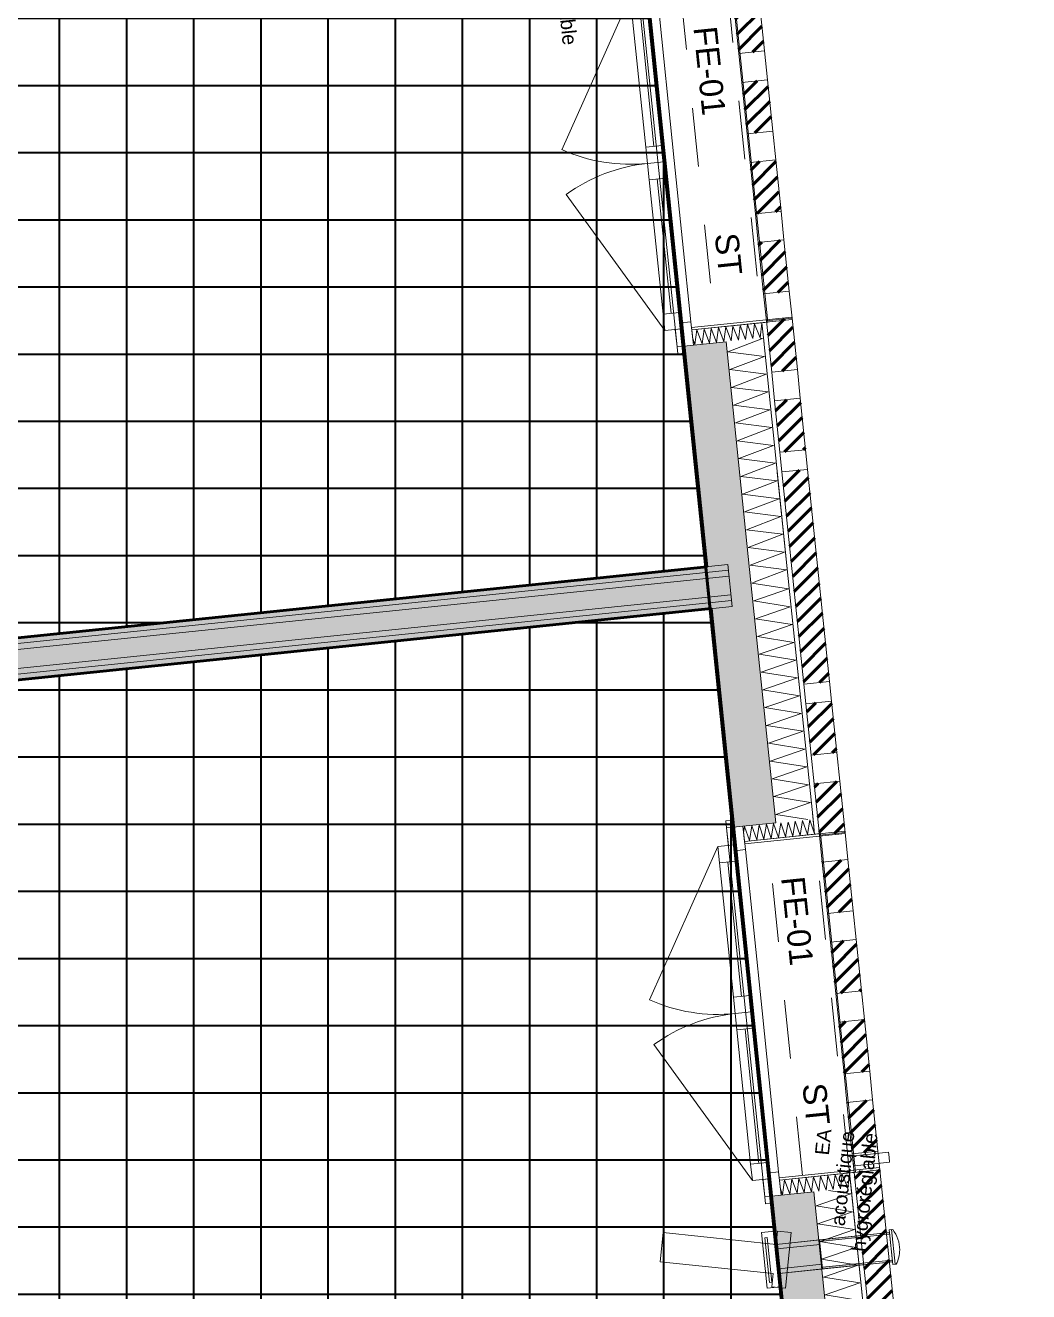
# Model space of a CAD drawing. Header units: metres. Extents: x 399 to 3028, y -427 to 863.
# Drawn here: x 770.91 to 775.19, y -321.47 to -316.08 of the extents above; entities that cross this region are included whole.
import ezdxf

# ---------------------------------------------------------------- set-up
doc = ezdxf.new("R2010")
doc.units = ezdxf.units.M
doc.linetypes.add('IMPORT-Traits plan _6_', pattern=[0.5, 0.25, -0.25])
for name, color, linetype, lineweight in [('01-Murs LOGTS', 250, 'Continuous', 9), ('01-Murs LOGTS_Stylo_No__1', 250, 'Continuous', 9), ('01-Murs LOGTS_Stylo_No__2', 8, 'Continuous', 9), ('01-Murs_structure', 250, 'Continuous', 9), ('01-Murs_structure_Stylo_No__1', 250, 'Continuous', 9), ('01-Murs_structure_Stylo_No__101', 50, 'Continuous', 50), ('01-Murs_structure_Stylo_No__2', 8, 'Continuous', 9), ('02-Serrurerie_2nd oeuvre_Stylo_No__1', 250, 'Continuous', 9), ('03-Entree d_air 2D_Stylo_No__1', 250, 'Continuous', 9), ('03-Entree d_air 2D_Stylo_No__2', 8, 'Continuous', 9), ('06-SHAB pièces 50_Stylo_No__102', 71, 'Continuous', 50), ('AES-Charge', 5, 'Continuous', 35), ('Fenêtres ARCHICAD_Stylo_No__1', 250, 'Continuous', 9), ('Marques de fenêtre ARCHICAD_Stylo_No__1', 250, 'Continuous', 9), ('Plan De Charge - PH R_1_dwg', 8, 'Continuous', 9)]:
    doc.layers.add(name, color=color, linetype=linetype, lineweight=lineweight)
doc.styles.add('Arial', font='arial.ttf', dxfattribs={"height": 0.1})
doc.styles.add('Arial_1', font='arial.ttf', dxfattribs={"height": 0.06})
doc.styles.add('Arial_2', font='arial.ttf', dxfattribs={"width": 0.963388, "height": 0.06189})
pattern_1 = [(45, (-84.054, 39.28), (-0.035355339, 0.035355339), [])]

# ---------------------------------------------------------------- blocks, each defined once
blk = doc.blocks.new('Plan De Charge - PH R_1_dwg__X111-779258-Plan De Charge - PH R_1 1_100')
at = {"layer": '01-Murs_structure_Stylo_No__2', "flags": 128}
for points in [[(422.8822, -318.4463), (422.867, -318.4515), (423.0227, -318.4765), (422.8748, -318.5273), (423.0305, -318.5523), (422.8827, -318.6031)], [(422.8827, -318.6031), (423.0383, -318.6281), (422.8905, -318.6789)], [(422.8905, -318.6789), (423.0461, -318.7039), (422.8983, -318.7547)], [(422.8983, -318.7547), (423.054, -318.7796), (422.9061, -318.8305)], [(422.9061, -318.8305), (423.0618, -318.8554), (422.9139, -318.9063)], [(422.9139, -318.9063), (423.0696, -318.9312), (422.9217, -318.982), (423.0774, -319.007), (422.9296, -319.0578), (423.0852, -319.0828), (422.9374, -319.1336), (423.093, -319.1586), (422.9452, -319.2094), (423.1009, -319.2344), (422.953, -319.2852), (423.1087, -319.3102), (422.9608, -319.361), (423.1165, -319.386), (422.9686, -319.4368), (423.1056, -319.4587)]]:
    blk.add_lwpolyline(points, dxfattribs=at)
blk = doc.blocks.new('Plan De Charge - PH R_1_dwg__X112-779259-Plan De Charge - PH R_1 1_100')
at = {"layer": '01-Murs_structure_Stylo_No__2'}
blk.add_line((423.1953, -321.6346), (423.313, -321.6535), dxfattribs=at)
at = {"layer": '01-Murs_structure_Stylo_No__2', "flags": 128}
for points in [[(423.1934, -321.0381), (423.2884, -321.0533), (423.1406, -321.1041), (423.2963, -321.1291), (423.1484, -321.1799)], [(423.1484, -321.1799), (423.3041, -321.2049), (423.1562, -321.2557)], [(423.1562, -321.2557), (423.3119, -321.2807), (423.164, -321.3315)], [(423.164, -321.3315), (423.3197, -321.3565), (423.1719, -321.4073)], [(423.1719, -321.4073), (423.3275, -321.4322), (423.1797, -321.4831)], [(423.1797, -321.4831), (423.3353, -321.508), (423.1875, -321.5589)], [(423.1875, -321.5589), (423.3432, -321.5838), (423.1953, -321.6346)]]:
    blk.add_lwpolyline(points, dxfattribs=at)
blk = doc.blocks.new('Plan De Charge - PH R_1_dwg__X113-779260-Plan De Charge - PH R_1 1_100')
at = {"layer": '01-Murs_structure_Stylo_No__2', "flags": 128}
for points in [[(423.2524, -320.9682), (423.2753, -321.028), (423.2832, -320.965)], [(422.9884, -321.0312), (422.9982, -321.0566), (423.0061, -320.9936), (423.0289, -321.0534), (423.0369, -320.9904)], [(423.0369, -320.9904), (423.0597, -321.0503), (423.0677, -320.9872)], [(423.0677, -320.9872), (423.0905, -321.0471), (423.0985, -320.9841)], [(423.0985, -320.9841), (423.1213, -321.0439), (423.1293, -320.9809)], [(423.1293, -320.9809), (423.1521, -321.0407), (423.1601, -320.9777)], [(423.1601, -320.9777), (423.1829, -321.0376), (423.1908, -320.9745)], [(423.1908, -320.9745), (423.2137, -321.0344), (423.2216, -320.9714)], [(423.2216, -320.9714), (423.2445, -321.0312), (423.2524, -320.9682)]]:
    blk.add_lwpolyline(points, dxfattribs=at)
blk = doc.blocks.new('Plan De Charge - PH R_1_dwg__X114-779261-Plan De Charge - PH R_1 1_100')
at = {"layer": '01-Murs_structure_Stylo_No__2', "flags": 128}
for points in [[(422.8321, -319.515), (422.8364, -319.4881), (422.857, -319.5481), (422.8672, -319.4849), (422.8878, -319.545)], [(422.8878, -319.545), (422.898, -319.4817), (422.9186, -319.5418)], [(422.9186, -319.5418), (422.9288, -319.4785), (422.9494, -319.5386)], [(422.9494, -319.5386), (422.9596, -319.4754), (422.9802, -319.5354)], [(422.9802, -319.5354), (422.9903, -319.4722), (423.011, -319.5323)], [(423.011, -319.5323), (423.0211, -319.469), (423.0418, -319.5291)], [(423.0418, -319.5291), (423.0519, -319.4658), (423.0726, -319.5259)], [(423.0726, -319.5259), (423.0827, -319.4627), (423.1034, -319.5227)], [(423.1034, -319.5227), (423.1135, -319.4595), (423.1341, -319.5196)]]:
    blk.add_lwpolyline(points, dxfattribs=at)
blk = doc.blocks.new('Plan De Charge - PH R_1_dwg_Fenêtre châssis double 22-779262-Plan De Charge - PH R_1 1_100')
at = {"layer": 'Fenêtres ARCHICAD_Stylo_No__1', "linetype": 'IMPORT-Traits plan _6_'}
for p, q in [((422.9515, -321.063), (422.7894, -319.4913)), ((423.0831, -320.974), (422.9364, -319.5516)), ((423.2831, -320.9635), (423.1343, -319.5211))]:
    blk.add_line(p, q, dxfattribs=at)
at = {"layer": 'Fenêtres ARCHICAD_Stylo_No__1'}
for p, q in [((422.7225, -319.5736), (422.4304, -320.2262)), ((422.8235, -320.2116), (422.7645, -319.6397)), ((422.7993, -319.6361), (422.8583, -320.208)), ((422.8969, -320.9229), (422.8379, -320.3509)), ((422.8727, -320.3473), (422.9317, -320.9193))]:
    blk.add_line(p, q, dxfattribs=at)
at = {"layer": 'Fenêtres ARCHICAD_Stylo_No__1', "flags": 128}
for points in [[(423.1251, -319.4316), (423.1343, -319.5211)], [(422.7864, -319.4615), (422.7894, -319.4913), (422.7864, -319.4615), (422.7565, -319.4646), (422.7596, -319.4944), (422.7894, -319.4913)], [(423.2636, -319.5078), (422.8359, -319.5519), (422.8369, -319.5618), (423.2646, -319.5177)], [(422.7921, -319.5665), (422.7993, -319.6361), (422.7297, -319.6433), (422.7225, -319.5736)], [(422.803, -320.3545), (422.862, -320.9265)], [(423.4113, -320.9402), (422.9836, -320.9843), (422.9846, -320.9942), (423.4124, -320.9501)], [(423.2923, -321.053), (423.2831, -320.9635)], [(422.9546, -321.0928), (422.9515, -321.063)]]:
    blk.add_lwpolyline(points, close=True, dxfattribs=at)
for points in [[(422.8292, -319.4872), (422.8359, -319.5519), (422.8292, -319.4872), (422.7894, -319.4913), (422.8292, -319.4872), (422.8395, -319.5867), (422.7947, -319.5913), (422.7921, -319.5665), (422.7673, -319.569), (422.7596, -319.4944), (422.9217, -321.0661), (422.9248, -321.0959), (422.9546, -321.0928), (422.9515, -321.063), (422.9217, -321.0661), (422.914, -320.9915), (422.9388, -320.9889), (422.9363, -320.964), (422.981, -320.9594), (422.9913, -321.0589), (422.9515, -321.063), (422.9913, -321.0589), (422.9846, -320.9942), (422.9913, -321.0589)], [(422.8359, -319.5519), (422.9751, -319.5375), (422.8359, -319.5519), (422.9751, -319.5375), (423.1343, -319.5211), (422.9751, -319.5375), (423.1343, -319.5211), (423.1592, -319.5185), (423.3079, -320.9609), (423.2831, -320.9635), (423.1239, -320.9799), (423.2831, -320.9635), (423.1239, -320.9799), (422.9846, -320.9942), (423.1239, -320.9799), (422.9846, -320.9942)], [(422.8395, -319.5867), (422.9103, -320.2731), (422.981, -320.9594)], [(422.8655, -320.2777), (422.7959, -320.2849), (422.803, -320.3545), (422.8727, -320.3473), (422.8655, -320.2777), (422.7959, -320.2849), (422.7887, -320.2152), (422.7297, -319.6433)], [(422.7297, -319.6433), (422.7887, -320.2152), (422.8583, -320.208), (422.8655, -320.2777)], [(422.8692, -320.9961), (422.9388, -320.9889), (422.9317, -320.9193), (422.862, -320.9265), (422.8692, -320.9961), (422.4501, -320.4168)]]:
    blk.add_lwpolyline(points, dxfattribs=at)
at = {"layer": 'Fenêtres ARCHICAD_Stylo_No__1'}
for centre, start, end in [((422.7225, -319.5736), 245.8881, 275.8881), ((422.8692, -320.9961), 95.8881, 125.8881)]:
    blk.add_arc(centre, 0.715, start, end, dxfattribs=at)
blk = doc.blocks.new('Plan De Charge - PH R_1_dwg__X116-779264-Plan De Charge - PH R_1 1_100')
at = {"layer": '01-Murs_structure_Stylo_No__2', "flags": 128}
for points in [[(422.8201, -317.9968), (422.9674, -317.9406), (422.8123, -317.921), (422.9596, -317.8648), (422.8045, -317.8452), (422.9518, -317.789), (422.7967, -317.7694), (422.944, -317.7132), (422.7889, -317.6936), (422.9362, -317.6374), (422.781, -317.6178), (422.9283, -317.5616), (422.7732, -317.5421), (422.9205, -317.4858), (422.7654, -317.4663), (422.9127, -317.4101), (422.9024, -317.4088)], [(422.8279, -318.0726), (422.9752, -318.0164), (422.8201, -317.9968)], [(422.8358, -318.1484), (422.9831, -318.0922), (422.8279, -318.0726)], [(422.8436, -318.2242), (422.9909, -318.1679), (422.8358, -318.1484)], [(422.8514, -318.2999), (422.9987, -318.2437), (422.8436, -318.2242)], [(422.8801, -318.4465), (423.0143, -318.3953), (422.8592, -318.3757), (423.0065, -318.3195), (422.8514, -318.2999)]]:
    blk.add_lwpolyline(points, dxfattribs=at)
blk = doc.blocks.new('Plan De Charge - PH R_1_dwg__X118-779266-Plan De Charge - PH R_1 1_100')
at = {"layer": '01-Murs_structure_Stylo_No__2', "flags": 128}
for points in [[(422.8174, -317.3538), (422.8403, -317.4136), (422.8482, -317.3506)], [(422.8482, -317.3506), (422.8711, -317.4104), (422.879, -317.3474)], [(422.879, -317.3474), (422.9018, -317.4072), (422.9098, -317.3442)], [(422.615, -317.4104), (422.6247, -317.4358), (422.6327, -317.3728), (422.6555, -317.4326), (422.6635, -317.3696)], [(422.6635, -317.3696), (422.6863, -317.4295), (422.6943, -317.3665)], [(422.6943, -317.3665), (422.7171, -317.4263), (422.7251, -317.3633)], [(422.7251, -317.3633), (422.7479, -317.4231), (422.7559, -317.3601)], [(422.7559, -317.3601), (422.7787, -317.4199), (422.7866, -317.3569)], [(422.7866, -317.3569), (422.8095, -317.4168), (422.8174, -317.3538)]]:
    blk.add_lwpolyline(points, dxfattribs=at)
blk = doc.blocks.new('Plan De Charge - PH R_1_dwg_Fenêtre châssis double 22-779267-Plan De Charge - PH R_1 1_100')
at = {"layer": 'Fenêtres ARCHICAD_Stylo_No__1', "linetype": 'IMPORT-Traits plan _6_'}
for p, q in [((422.416, -315.8705), (422.5781, -317.4422)), ((422.563, -315.9308), (422.7097, -317.3532)), ((422.7609, -315.9003), (422.9096, -317.3427))]:
    blk.add_line(p, q, dxfattribs=at)
at = {"layer": 'Fenêtres ARCHICAD_Stylo_No__1'}
for p, q in [((422.3911, -316.0189), (422.4501, -316.5908)), ((422.4849, -316.5873), (422.4259, -316.0153)), ((422.4644, -316.7301), (422.5234, -317.3021)), ((422.5583, -317.2985), (422.4993, -316.7265)), ((422.4958, -317.3753), (422.0767, -316.796))]:
    blk.add_line(p, q, dxfattribs=at)
at = {"layer": 'Fenêtres ARCHICAD_Stylo_No__1', "flags": 128}
for points in [[(422.6179, -317.4381), (422.6112, -317.3734), (422.6179, -317.4381), (422.5781, -317.4422), (422.6179, -317.4381), (422.6076, -317.3386), (422.5629, -317.3432), (422.5654, -317.3681), (422.5406, -317.3707), (422.5483, -317.4453), (422.3862, -315.8736), (422.3831, -315.8438), (422.4129, -315.8407), (422.416, -315.8705), (422.3862, -315.8736), (422.3939, -315.9482), (422.4187, -315.9457), (422.4213, -315.9705), (422.4661, -315.9659), (422.4558, -315.8664), (422.416, -315.8705), (422.4558, -315.8664), (422.4625, -315.9311), (422.4558, -315.8664)], [(422.3491, -315.9528), (422.4187, -315.9457), (422.4259, -316.0153), (422.3563, -316.0225), (422.3491, -315.9528), (422.057, -316.6055)], [(422.6112, -317.3734), (422.7505, -317.3591), (422.6112, -317.3734), (422.7505, -317.3591), (422.9096, -317.3427), (422.7505, -317.3591), (422.9096, -317.3427), (422.9345, -317.3401), (422.7858, -315.8978), (422.7609, -315.9003), (422.6017, -315.9167), (422.7609, -315.9003), (422.6017, -315.9167), (422.4625, -315.9311), (422.6017, -315.9167), (422.4625, -315.9311)], [(422.6076, -317.3386), (422.5368, -316.6523), (422.4661, -315.9659)]]:
    blk.add_lwpolyline(points, dxfattribs=at)
for points in [[(422.4129, -315.8407), (422.416, -315.8705)], [(422.7517, -315.8108), (422.7609, -315.9003)], [(422.8912, -315.8969), (422.4635, -315.941), (422.4625, -315.9311), (422.8902, -315.887)], [(422.4153, -316.5944), (422.3563, -316.0225)], [(422.4921, -316.6569), (422.4849, -316.5873), (422.4153, -316.5944), (422.4225, -316.6641)], [(422.4886, -317.3057), (422.4296, -316.7337), (422.4993, -316.7265), (422.4921, -316.6569), (422.4225, -316.6641), (422.4296, -316.7337)], [(422.5654, -317.3681), (422.5583, -317.2985), (422.4886, -317.3057), (422.4958, -317.3753)], [(423.039, -317.3293), (422.6112, -317.3734), (422.6102, -317.3635), (423.0379, -317.3194)], [(422.9189, -317.4322), (422.9096, -317.3427)], [(422.5812, -317.472), (422.5781, -317.4422), (422.5812, -317.472), (422.5513, -317.4751), (422.5483, -317.4453), (422.5781, -317.4422)]]:
    blk.add_lwpolyline(points, close=True, dxfattribs=at)
at = {"layer": 'Fenêtres ARCHICAD_Stylo_No__1'}
for centre, start, end in [((422.3491, -315.9528), 245.8881, 275.8881), ((422.4958, -317.3753), 95.8881, 125.8881)]:
    blk.add_arc(centre, 0.715, start, end, dxfattribs=at)
blk = doc.blocks.new('Plan De Charge - PH R_1_dwg__T353-779552-Plan De Charge - PH R_1 1_100')
at = {"layer": '03-Entree d_air 2D_Stylo_No__1', "color": 7, "char_height": 0.06, "attachment_point": 1, "rotation": 84.0224, "line_spacing_factor": 0.941778, "style": 'Arial_1'}
for s, insert, width in [('EA', (423.1352, -320.8844), 0.133694), ('acoustique', (423.2027, -321.1856), 0.484826), ('hygroréglable', (423.2904, -321.2951), 0.604563)]:
    blk.add_mtext(s, dxfattribs=dict(at, insert=insert, width=width))
blk = doc.blocks.new('Plan De Charge - PH R_1_dwg__E461-779553-Plan De Charge - PH R_1 1_100')
at = {"layer": '03-Entree d_air 2D_Stylo_No__1', "flags": 128}
blk.add_lwpolyline([(423.0342, -321.2169), (422.9767, -321.211), (422.9709, -321.2678), (422.4886, -321.218), (422.4759, -321.3416), (422.9581, -321.3914), (422.9523, -321.4482), (423.0097, -321.4541)], close=True, dxfattribs=at)
blk.add_blockref('Plan De Charge - PH R_1_dwg__T353-779552-Plan De Charge - PH R_1 1_100', (0, 0))
blk = doc.blocks.new('Plan De Charge - PH R_1_dwg-779150-Plan De Charge - PH R_1 1_100')
at = {"layer": '01-Murs LOGTS', "lineweight": 35}
for points in [[(417.1206, -318.9793), (422.767, -318.397), (422.7645, -318.3721), (417.118, -318.9545)], [(417.1232, -319.0042), (422.7696, -318.4219), (422.767, -318.397), (417.1206, -318.9793), (417.1211, -318.9838)], [(417.1339, -319.1086), (422.7804, -318.5263), (422.7778, -318.5015), (417.1314, -319.0838)], [(417.1365, -319.1335), (422.7829, -318.5512), (422.7778, -318.5266), (417.1339, -319.1086)]]:
    blk.add_hatch(color=10, dxfattribs=at).paths.add_polyline_path(points)
at = {"layer": '01-Murs LOGTS_Stylo_No__2'}
h = blk.add_hatch(dxfattribs=at)
h.set_pattern_fill('FP_68', color=256, style=0, pattern_type=2)
h.set_pattern_definition([(275.888, (-84.054, 39.28), (0.051725665, 0.0053343786), [0.03, -0.06]), (275.888, (-84.023, 39.238), (0.051725665, 0.0053343786), [0.03, -0.06]), (335.888, (-84.05, 39.25), (0.021243125, 0.047462929), [0.03, -0.06]), (335.888, (-83.999, 39.256), (0.021243125, 0.047462929), [0.03, -0.06]), (35.888, (-84.054, 39.28), (-0.03048254, 0.0421285505), [0.03, -0.06]), (35.888, (-84.002, 39.285), (-0.03048254, 0.0421285505), [0.03, -0.06])])
h.paths.add_polyline_path([(417.1314, -319.0838), (422.7778, -318.5015), (422.767, -318.4221), (417.1232, -319.0042), (417.1275, -319.046)])
at = {"layer": '01-Murs_structure', "lineweight": 35}
for points in [[(422.7733, -318.4575), (422.8628, -318.4483), (422.7572, -317.4237), (422.5781, -317.4422), (422.675, -318.3814), (422.7645, -318.3721), (422.7723, -318.4483)], [(422.7894, -319.4913), (422.9685, -319.4729), (422.8628, -318.4483), (422.7733, -318.4575), (422.7804, -318.5515), (422.6934, -318.5604), (422.789, -319.4872)], [(423.0156, -321.6842), (423.1946, -321.6657), (423.1306, -321.0445), (422.9515, -321.063), (423.0137, -321.6657)]]:
    blk.add_hatch(color=18, dxfattribs=at).paths.add_polyline_path(points)
at = {"layer": '01-Murs_structure_Stylo_No__101'}
h = blk.add_hatch(dxfattribs=at)
h.set_pattern_fill('FP_65', color=256, style=0, pattern_type=2)
h.set_pattern_definition(pattern_1)
h.paths.add_polyline_path([(422.8115, -316.1964), (422.921, -316.1851), (422.8984, -315.9663), (422.789, -315.9776)])
h = blk.add_hatch(dxfattribs=at)
h.set_pattern_fill('FP_65', color=256, style=0, pattern_type=2)
h.set_pattern_definition(pattern_1)
h.paths.add_polyline_path([(422.8467, -316.5376), (422.9561, -316.5263), (422.9336, -316.3075), (422.8241, -316.3187), (422.8292, -316.3679)])
h = blk.add_hatch(dxfattribs=at)
h.set_pattern_fill('FP_65', color=256, style=0, pattern_type=2)
h.set_pattern_definition(pattern_1)
h.paths.add_polyline_path([(422.8819, -316.8787), (422.9913, -316.8675), (422.9685, -316.6487), (422.8593, -316.6599), (422.8628, -316.6937)])
h = blk.add_hatch(dxfattribs=at)
h.set_pattern_fill('FP_65', color=256, style=0, pattern_type=2)
h.set_pattern_definition(pattern_1)
h.paths.add_polyline_path([(422.9171, -317.2199), (423.0265, -317.2086), (423.0039, -316.9898), (422.8945, -317.0011)])
h = blk.add_hatch(dxfattribs=at)
h.set_pattern_fill('FP_65', color=256, style=0, pattern_type=2)
h.set_pattern_definition(pattern_1)
h.paths.add_polyline_path([(422.9515, -317.5534), (423.0609, -317.5421), (423.0383, -317.3232), (422.9289, -317.3345), (422.9396, -317.4381)])
h = blk.add_hatch(dxfattribs=at)
h.set_pattern_fill('FP_65', color=256, style=0, pattern_type=2)
h.set_pattern_definition(pattern_1)
h.paths.add_polyline_path([(422.9867, -317.8945), (423.0961, -317.8832), (423.0735, -317.6644), (422.9641, -317.6757), (422.9685, -317.7182)])
h = blk.add_hatch(dxfattribs=at)
h.set_pattern_fill('FP_65', color=256, style=0, pattern_type=2)
h.set_pattern_definition(pattern_1)
h.paths.add_polyline_path([(423.0419, -318.4298), (423.1513, -318.4186), (423.1047, -317.967), (422.9953, -317.9783), (423.0419, -318.4298)])
h = blk.add_hatch(dxfattribs=at)
h.set_pattern_fill('FP_65', color=256, style=0, pattern_type=2)
h.set_pattern_definition(pattern_1)
h.paths.add_polyline_path([(423.0884, -318.8814), (423.1979, -318.8701), (423.1513, -318.4186), (423.0419, -318.4298)])
h = blk.add_hatch(dxfattribs=at)
h.set_pattern_fill('FP_65', color=256, style=0, pattern_type=2)
h.set_pattern_definition(pattern_1)
h.paths.add_polyline_path([(423.1196, -319.184), (423.2291, -319.1727), (423.2065, -318.9539), (423.0971, -318.9652)])
h = blk.add_hatch(dxfattribs=at)
h.set_pattern_fill('FP_65', color=256, style=0, pattern_type=2)
h.set_pattern_definition(pattern_1)
h.paths.add_polyline_path([(423.1548, -319.5252), (423.2642, -319.5139), (423.2417, -319.295), (423.1323, -319.3063)])
h = blk.add_hatch(dxfattribs=at)
h.set_pattern_fill('FP_65', color=256, style=0, pattern_type=2)
h.set_pattern_definition(pattern_1)
h.paths.add_polyline_path([(423.1892, -319.8586), (423.2986, -319.8473), (423.2761, -319.6285), (423.1666, -319.6398)])
h = blk.add_hatch(dxfattribs=at)
h.set_pattern_fill('FP_65', color=256, style=0, pattern_type=2)
h.set_pattern_definition(pattern_1)
h.paths.add_polyline_path([(423.2244, -320.1998), (423.3338, -320.1885), (423.3113, -319.9696), (423.2018, -319.9809)])
h = blk.add_hatch(dxfattribs=at)
h.set_pattern_fill('FP_65', color=256, style=0, pattern_type=2)
h.set_pattern_definition(pattern_1)
h.paths.add_polyline_path([(423.2596, -320.5409), (423.369, -320.5296), (423.3464, -320.3108), (423.237, -320.3221)])
h = blk.add_hatch(dxfattribs=at)
h.set_pattern_fill('FP_65', color=256, style=0, pattern_type=2)
h.set_pattern_definition(pattern_1)
h.paths.add_polyline_path([(423.2948, -320.8821), (423.4042, -320.8708), (423.3816, -320.652), (423.2722, -320.6633), (423.2815, -320.7536)])
h = blk.add_hatch(dxfattribs=at)
h.set_pattern_fill('FP_65', color=256, style=0, pattern_type=2)
h.set_pattern_definition(pattern_1)
h.paths.add_polyline_path([(423.3737, -321.6472), (423.4831, -321.636), (423.4124, -320.9503), (423.303, -320.9616), (423.3453, -321.3723)])
at = {"layer": '03-Entree d_air 2D_Stylo_No__2', "lineweight": 35}
h = blk.add_hatch(color=135, dxfattribs=at)
h.paths.add_polyline_path([(423.1563, -321.2557), (423.3314, -321.2376), (423.3307, -321.2307), (423.1556, -321.2487)])
h.paths.add_polyline_path([(423.4408, -321.2263), (423.4538, -321.225), (423.4531, -321.218), (423.4401, -321.2194)])
h = blk.add_hatch(color=135, dxfattribs=at)
h.paths.add_polyline_path([(422.9729, -321.2876), (422.9747, -321.2874), (422.9709, -321.2678)])
h.paths.add_polyline_path([(423.1537, -321.2689), (423.1576, -321.2685), (423.1556, -321.2487), (423.1517, -321.2492)])
h = blk.add_hatch(color=135, dxfattribs=at)
h.paths.add_polyline_path([(423.1683, -321.3723), (423.3435, -321.3542), (423.3427, -321.3473), (423.1676, -321.3654)])
h.paths.add_polyline_path([(423.4529, -321.3429), (423.4659, -321.3416), (423.4652, -321.3347), (423.4522, -321.336)])
h = blk.add_hatch(color=135, dxfattribs=at)
h.paths.add_polyline_path([(422.9836, -321.3914), (422.9854, -321.3912), (422.9816, -321.3716)])
h.paths.add_polyline_path([(423.1644, -321.3727), (423.1683, -321.3723), (423.1663, -321.3525), (423.1624, -321.3529)])
at = {"layer": 'AES-Charge'}
h = blk.add_hatch(dxfattribs=at)
h.set_pattern_fill('FP_93', color=1, style=0, pattern_type=2)
h.set_pattern_definition([(0, (46.337, 45.172), (0, 0.286), []), (90, (46.337, 45.172), (-0.286, 2e-17), [])])
h.paths.add_polyline_path([(417.6213, -331.8416), (420.2111, -331.7941), (420.206, -331.5497), (420.8059, -331.5374), (420.811, -331.7831), (421.1657, -331.7765), (421.1655, -331.7667), (421.1854, -331.7663), (421.1856, -331.7762), (421.27, -331.7721), (421.2699, -331.7648), (421.2897, -331.7644), (421.2899, -331.7743), (424.0462, -331.7237), (423.6841, -328.2131), (419.8442, -328.6092), (419.9615, -329.7464), (420.608, -329.6798), (420.6769, -330.3474), (420.6272, -330.3525), (420.5634, -329.7346), (419.3487, -329.8599), (419.4124, -330.4778), (419.3627, -330.4829), (419.3382, -330.2457), (419.2347, -330.2564), (419.2296, -330.2066), (419.3331, -330.1959), (419.2939, -329.8153), (419.9117, -329.7516), (419.7945, -328.6143), (418.1321, -328.7872), (418.2041, -329.4857), (417.387, -329.57), (417.4713, -330.388), (418.3642, -330.2959), (418.3693, -330.3456), (417.4765, -330.4377), (417.4868, -330.5379), (417.4812, -330.5385), (417.5776, -331.4735), (417.5832, -331.4729), (417.619, -331.8193)])
h.paths.add_polyline_path([(420.261, -331.7931), (420.761, -331.7834), (420.7559, -331.5884), (420.2571, -331.5986), (420.2608, -331.7834)])
h.paths.add_polyline_path([(423.2762, -331.7011), (423.2747, -331.6212), (423.9746, -331.6083), (423.976, -331.6883), (423.9464, -331.6889)])
h.paths.add_polyline_path([(417.3708, -329.4674), (417.3763, -329.4669), (417.3148, -328.87), (417.3092, -328.8706), (417.3707, -329.4669)])
h.paths.add_polyline_path([(417.2963, -328.691), (423.6656, -328.0336), (423.3523, -324.9957), (417.8002, -325.5683), (417.8662, -326.2086), (417.049, -326.2929), (417.1968, -327.7261), (417.1913, -327.7267), (417.2877, -328.6617), (417.2933, -328.6611)])
h.paths.add_polyline_path([(422.9202, -328.0708), (422.912, -327.9912), (423.6083, -327.9194), (423.6151, -327.9991), (423.2809, -328.0336)])
h.paths.add_polyline_path([(417.1691, -327.4575), (417.1334, -327.1109), (418.0262, -327.0188), (418.0313, -327.0685), (417.7353, -327.099), (417.766, -327.396), (417.1831, -327.4561)])
h.paths.add_polyline_path([(417.2137, -327.4026), (417.7111, -327.3514), (417.6907, -327.1539), (417.1934, -327.2052), (417.2085, -327.3514)])
h.paths.add_polyline_path([(419.0309, -327.2655), (419.0003, -326.9686), (418.8967, -326.9793), (418.8916, -326.9295), (418.9952, -326.9189), (418.9621, -326.5979), (419.5799, -326.5342), (419.4627, -325.3969), (419.5124, -325.3918), (419.6297, -326.529), (420.2762, -326.4624), (420.3451, -327.13), (420.2954, -327.1351), (420.2316, -326.5172), (419.0169, -326.6425), (419.0806, -327.2604)])
h.paths.add_polyline_path([(417.0333, -326.1945), (417.0388, -326.1939), (416.9773, -325.5976), (416.9773, -325.6511), (417.0333, -326.1939)])
h.paths.add_polyline_path([(417.6269, -324.8582), (417.6268, -324.8582), (417.5878, -324.8622)])
h.paths.add_polyline_path([(417.7569, -326.1199), (417.7569, -326.1186), (417.692, -325.489), (417.6917, -325.4871), (417.7569, -326.1199)])
h.paths.add_polyline_path([(416.9773, -325.6511), (416.9753, -325.5973), (416.9718, -325.5976), (416.9773, -325.6505)])
h.paths.add_polyline_path([(417.7817, -325.3893), (423.3339, -324.8167), (423.0205, -321.7783), (416.6512, -322.4352), (416.6542, -322.465), (416.6489, -322.4656), (416.7453, -323.4006), (416.7507, -323.4001), (416.9005, -324.8331), (417.7157, -324.749), (417.7817, -325.3891)])
h.paths.add_polyline_path([(419.4442, -325.2178), (419.3269, -324.0805), (418.709, -324.1443), (418.6759, -323.8233), (418.5724, -323.834), (418.5672, -323.7842), (418.6708, -323.7736), (418.6402, -323.4766), (418.6899, -323.4715), (418.7536, -324.0894), (419.9683, -323.9641), (419.9046, -323.3462), (419.9543, -323.3411), (420.0232, -324.0087), (419.3766, -324.0754), (419.4939, -325.2127)])
h.paths.add_polyline_path([(416.8141, -324.0153), (416.7784, -323.6687), (417.3752, -323.6071), (417.4058, -323.904), (417.7018, -323.8735), (417.707, -323.9232), (416.8536, -324.0112)])
h.paths.add_polyline_path([(416.8536, -323.9107), (417.351, -323.8594), (417.3306, -323.662), (416.8333, -323.7133), (416.8502, -323.8775)])
h.paths.add_polyline_path([(416.6327, -322.2562), (423.002, -321.5988), (422.6887, -318.5609), (417.1365, -319.1335), (417.2026, -319.7738), (416.3854, -319.8581), (416.3772, -319.7589), (416.3752, -319.7592), (416.5332, -321.2913), (416.5279, -321.2918), (416.6243, -322.2269), (416.6296, -322.2263)])
h.paths.add_polyline_path([(422.2914, -321.9741), (422.2832, -321.8945), (422.9795, -321.8227), (422.9878, -321.9023), (422.5131, -321.9513)])
h.paths.add_polyline_path([(422.2566, -321.636), (422.2484, -321.5564), (422.9447, -321.4846), (422.9515, -321.5643), (422.5131, -321.6095)])
h.paths.add_polyline_path([(416.5055, -321.0227), (416.4698, -320.676), (417.3626, -320.584), (417.3677, -320.6337), (417.0717, -320.6642), (417.1023, -320.9611), (416.5195, -321.0213)])
h.paths.add_polyline_path([(416.5501, -320.9678), (417.0475, -320.9165), (417.0271, -320.7191), (416.5298, -320.7704), (416.5479, -320.9467)])
h.paths.add_polyline_path([(418.3673, -320.8307), (418.3367, -320.5338), (418.2331, -320.5445), (418.228, -320.4947), (418.3315, -320.484), (418.2984, -320.1631), (418.9163, -320.0994), (418.799, -318.9621), (418.8488, -318.9569), (418.966, -320.0942), (419.6126, -320.0275), (419.6815, -320.6952), (419.6317, -320.7003), (419.568, -320.0824), (418.3533, -320.2077), (418.417, -320.8256)])
h.paths.add_polyline_path([(417.0933, -319.685), (417.0933, -319.6838), (417.0284, -319.0542), (417.0281, -319.0522), (417.0933, -319.685)])
h.paths.add_polyline_path([(416.3356, -319.4272), (416.3409, -319.4267), (416.2368, -318.3983), (417.052, -318.3142), (417.1206, -318.9542), (422.6702, -318.3819), (422.3569, -315.3435), (415.9875, -316.0004), (415.9906, -316.0302), (415.9855, -316.0308), (416.0819, -316.9658), (416.0871, -316.9653), (416.2793, -318.8298), (416.2741, -318.8304), (416.3356, -319.4267)])
h.paths.add_polyline_path([(418.7806, -318.783), (418.6633, -317.6457), (418.0454, -317.7094), (418.0123, -317.3885), (417.9087, -317.3992), (417.9036, -317.3494), (418.0071, -317.3387), (417.9765, -317.0418), (418.0263, -317.0367), (418.09, -317.6546), (419.3047, -317.5293), (419.241, -316.9114), (419.2907, -316.9063), (419.3596, -317.5739), (418.713, -317.6406), (418.8303, -318.7779)])
h.paths.add_polyline_path([(416.1505, -317.5805), (416.1148, -317.2338), (416.7116, -317.1723), (416.7422, -317.4692), (417.0382, -317.4387), (417.0433, -317.4884), (416.19, -317.5764)])
h.paths.add_polyline_path([(416.19, -317.4759), (416.6873, -317.4246), (416.667, -317.2271), (416.1696, -317.2784), (416.1773, -317.3526)])
h.paths.add_polyline_path([(418.1354, -312.5273), (418.1851, -312.5221), (418.3024, -313.6594), (418.949, -313.5927), (419.0178, -314.2604), (418.9681, -314.2655), (418.9044, -313.6476), (417.6897, -313.7729), (417.7534, -314.3907), (417.7036, -314.3959), (417.673, -314.099), (417.5695, -314.1096), (417.5644, -314.0599), (417.6679, -314.0492), (417.6348, -313.7283), (418.2527, -313.6645), (418.1372, -312.5445)])
h.paths.add_polyline_path([(415.9691, -315.8213), (422.3384, -315.164), (422.025, -312.1261), (416.4729, -312.6987), (416.5389, -313.339), (415.7218, -313.4232), (415.7135, -313.3241), (415.7116, -313.3244), (415.8696, -314.8564), (415.8645, -314.857), (415.961, -315.792), (415.966, -315.7915)])
h.paths.add_polyline_path([(421.6278, -315.5393), (421.6196, -315.4597), (422.3159, -315.3879), (422.3241, -315.4675)])
h.paths.add_polyline_path([(421.5929, -315.2012), (421.5847, -315.1216), (422.281, -315.0498), (422.2879, -315.1295), (421.9536, -315.164)])
h.paths.add_polyline_path([(415.8419, -314.5879), (415.8061, -314.2412), (416.6989, -314.1491), (416.7041, -314.1989), (416.4081, -314.2294), (416.4387, -314.5263), (415.8559, -314.5864)])
h.paths.add_polyline_path([(415.8865, -314.533), (416.3838, -314.4817), (416.3635, -314.2843), (415.8661, -314.3356), (415.8812, -314.4817)])
h.paths.add_polyline_path([(416.4296, -313.2502), (416.4296, -313.249), (416.3648, -312.6194), (416.3645, -312.6174), (416.4296, -313.2502)])
h.paths.add_polyline_path([(415.6722, -312.9924), (415.6773, -312.9919), (415.5732, -311.9634), (416.3884, -311.8794), (416.457, -312.5194), (422.0066, -311.947), (421.6932, -308.9087), (415.3239, -309.5656), (415.327, -309.5954), (415.322, -309.5959), (415.4185, -310.531), (415.4234, -310.5304), (415.6157, -312.395), (415.6107, -312.3955), (415.6722, -312.9919)])
h.paths.add_polyline_path([(418.1169, -312.3482), (417.9996, -311.2109), (417.3818, -311.2746), (417.3486, -310.9537), (417.2451, -310.9643), (417.24, -310.9146), (417.3435, -310.9039), (417.3129, -310.607), (417.3626, -310.6019), (417.4264, -311.2198), (418.6411, -311.0945), (418.5773, -310.4766), (418.6271, -310.4715), (418.6959, -311.1391), (418.0494, -311.2058), (418.1667, -312.343)])
h.paths.add_polyline_path([(415.4869, -311.1457), (415.4511, -310.799), (416.048, -310.7375), (416.0786, -311.0344), (416.3746, -311.0039), (416.3797, -311.0536), (415.5264, -311.1416)])
h.paths.add_polyline_path([(415.5264, -311.0411), (416.0237, -310.9898), (416.0034, -310.7923), (415.506, -310.8436)])
h.paths.add_polyline_path([(417.4718, -306.0924), (417.5215, -306.0873), (417.6388, -307.2246), (418.2854, -307.1579), (418.3542, -307.8255), (418.3045, -307.8307), (418.2407, -307.2128), (417.026, -307.338), (417.0898, -307.9559), (417.04, -307.9611), (417.0094, -307.6641), (416.9059, -307.6748), (416.9007, -307.6251), (417.0043, -307.6144), (416.9712, -307.2934), (417.5891, -307.2297), (417.4736, -306.1097)])
h.paths.add_polyline_path([(415.0479, -306.8894), (415.0499, -306.8892), (415.0499, -306.8892)])
h.paths.add_polyline_path([(415.3054, -309.3865), (421.6747, -308.7291), (421.3614, -305.6913), (415.8093, -306.2639), (415.8753, -306.9042), (415.0581, -306.9884), (415.2059, -308.4216), (415.201, -308.4221), (415.2974, -309.3572), (415.3024, -309.3567)])
h.paths.add_polyline_path([(420.9642, -309.1045), (420.956, -309.0249), (421.6523, -308.9531), (421.6605, -309.0327)])
h.paths.add_polyline_path([(420.9293, -308.7663), (420.9211, -308.6868), (421.6174, -308.615), (421.6243, -308.6947), (421.29, -308.7291)])
h.paths.add_polyline_path([(415.1782, -308.153), (415.1425, -307.8064), (416.0353, -307.7143), (416.0404, -307.7641), (415.7445, -307.7946), (415.7751, -308.0915), (415.1922, -308.1516)])
h.paths.add_polyline_path([(415.2229, -308.0982), (415.7202, -308.0469), (415.6999, -307.8494), (415.2025, -307.9007), (415.2176, -308.0469)])
h.paths.add_polyline_path([(415.765, -306.8155), (415.7661, -306.8154), (415.7012, -306.1845), (415.7009, -306.1826), (415.765, -306.8154)])
h.paths.add_polyline_path([(415.0088, -306.5575), (415.0126, -306.557), (414.9511, -305.9603), (414.9473, -305.9607), (415.0087, -306.557)])
h.paths.add_polyline_path([(415.7908, -306.0848), (421.3429, -305.5122), (421.0296, -302.4739), (414.6603, -303.1307), (414.6634, -303.1606), (414.6586, -303.1611), (414.755, -304.0961), (414.7598, -304.0956), (414.9096, -305.5286), (415.7248, -305.4445), (415.7908, -306.0847)])
h.paths.add_polyline_path([(417.4533, -305.9134), (417.336, -304.7761), (416.7181, -304.8398), (416.685, -304.5188), (416.5815, -304.5295), (416.5763, -304.4798), (416.6799, -304.4691), (416.6493, -304.1722), (416.699, -304.167), (416.7627, -304.7849), (417.9774, -304.6597), (417.9137, -304.0418), (417.9635, -304.0366), (418.0323, -304.7043), (417.3857, -304.7709), (417.503, -305.9082)])
h.paths.add_polyline_path([(414.8233, -304.7109), (414.7875, -304.3642), (415.3844, -304.3028), (415.415, -304.5996), (415.7109, -304.569), (415.7161, -304.6188), (414.8627, -304.7068)])
h.paths.add_polyline_path([(414.8627, -304.6062), (415.3601, -304.555), (415.3397, -304.3575), (414.8424, -304.4088)])
h.paths.add_polyline_path([(416.8081, -299.6576), (416.8579, -299.6525), (416.9752, -300.7898), (417.6217, -300.7231), (417.6906, -301.3907), (417.6408, -301.3958), (417.5771, -300.7779), (416.3624, -300.9032), (416.4261, -301.5211), (416.3764, -301.5262), (416.3458, -301.2293), (416.2422, -301.24), (416.2371, -301.1903), (416.3406, -301.1796), (416.3075, -300.8586), (416.9254, -300.7949), (416.8099, -299.6749)])
h.paths.add_polyline_path([(414.6418, -302.9517), (421.0111, -302.2943), (420.6978, -299.2565), (415.1456, -299.8291), (415.2117, -300.4693), (414.3945, -300.5536), (414.3863, -300.4544), (414.3843, -300.4548), (414.5423, -301.9868), (414.5376, -301.9873), (414.634, -302.9223), (414.6387, -302.9218)])
h.paths.add_polyline_path([(420.3006, -302.6697), (420.2924, -302.5901), (420.9887, -302.5183), (420.9969, -302.5978)])
h.paths.add_polyline_path([(420.2657, -302.3315), (420.2575, -302.2519), (420.9538, -302.1801), (420.9606, -302.2598), (420.6263, -302.2943)])
h.paths.add_polyline_path([(414.5146, -301.7182), (414.4789, -301.3716), (415.3717, -301.2795), (415.3768, -301.3292), (415.0808, -301.3598), (415.1115, -301.6567), (414.5286, -301.7168)])
h.paths.add_polyline_path([(414.5592, -301.6634), (415.0566, -301.6121), (415.0362, -301.4146), (414.5389, -301.4659), (414.5539, -301.6121)])
h.paths.add_polyline_path([(415.102, -300.3806), (415.1025, -300.3806), (415.0375, -299.7497), (415.0372, -299.7478), (415.102, -300.3806)])
h.paths.add_polyline_path([(414.3454, -300.1227), (414.3496, -300.1222), (414.2882, -299.5254), (414.2838, -299.5259), (414.3453, -300.1222)])
h.paths.add_polyline_path([(415.1272, -299.65), (420.6793, -299.0774), (420.3659, -296.039), (413.9967, -296.6959), (413.9997, -296.7258), (413.9952, -296.7262), (414.0916, -297.6613), (414.0962, -297.6608), (414.2459, -299.0938), (415.0611, -299.0097), (415.1272, -299.6498)])
h.paths.add_polyline_path([(416.7897, -299.4785), (416.6724, -298.3413), (416.0545, -298.405), (416.0214, -298.084), (415.9178, -298.0947), (415.9127, -298.045), (416.0163, -298.0343), (415.9856, -297.7374), (416.0354, -297.7322), (416.0991, -298.3501), (417.3138, -298.2248), (417.2501, -297.6069), (417.2998, -297.6018), (417.3687, -298.2694), (416.7221, -298.3361), (416.8394, -299.4734)])
h.paths.add_polyline_path([(414.1596, -298.276), (414.1239, -297.9294), (414.7207, -297.8678), (414.7513, -298.1647), (415.0473, -298.1342), (415.0524, -298.1839), (414.1991, -298.272)])
h.paths.add_polyline_path([(414.1991, -298.1714), (414.6965, -298.1201), (414.6761, -297.9227), (414.1787, -297.974)])
h.paths.add_polyline_path([(413.9166, -295.92), (413.9147, -295.9202), (413.9121, -295.9205), (413.9166, -295.9385)])
h.paths.add_polyline_path([(413.9737, -296.5173), (413.9782, -296.5169), (413.9166, -295.92), (413.9167, -295.9647), (413.9736, -296.5169)])
h.paths.add_polyline_path([(414.6963, -296.4428), (414.6962, -296.4408), (414.6963, -296.4428)])
h.paths.add_polyline_path([(414.7953, -296.4326), (420.3474, -295.8595), (420.0151, -292.6368), (418.4315, -292.8663), (418.431, -292.8626), (414.3389, -293.4535), (414.3398, -293.4593), (413.6728, -293.556), (413.7174, -293.9885), (413.713, -293.9889), (413.8094, -294.924), (413.8139, -294.9235), (413.8169, -294.9534), (414.7098, -294.8613), (414.7149, -294.911), (413.8221, -295.0031), (413.9084, -295.8209), (414.7236, -295.7368), (414.7763, -296.2484)])
h.paths.add_polyline_path([(416.4578, -296.2606), (416.3405, -295.1233), (415.7226, -295.187), (415.7175, -295.1373), (417.0317, -295.0018), (417.0368, -295.0515), (416.3902, -295.1182), (416.5075, -296.2554)])
h.paths.add_polyline_path([(419.6369, -296.2348), (419.6287, -296.1553), (420.325, -296.0834), (420.3332, -296.163)])
h.paths.add_polyline_path([(419.2929, -292.8622), (419.2815, -292.783), (419.9743, -292.683), (419.9858, -292.7621), (419.5305, -292.8279)])
at = {"color": 8, "lineweight": 9, "flags": 128}
for points in [[(422.8241, -316.3187), (422.9336, -316.3075), (422.921, -316.1851), (422.8115, -316.1964)], [(422.8593, -316.6599), (422.9688, -316.6486), (422.9561, -316.5263), (422.8467, -316.5376)], [(422.8945, -317.0011), (423.0039, -316.9898), (422.9913, -316.8675), (422.8819, -316.8787)], [(422.9289, -317.3345), (423.0383, -317.3232), (423.0265, -317.2086), (422.9171, -317.2199)], [(422.9641, -317.6757), (423.0735, -317.6644), (423.0609, -317.5421), (422.9515, -317.5534)], [(422.9953, -317.9783), (423.1047, -317.967), (423.0961, -317.8832), (422.9867, -317.8945)], [(423.1979, -318.8701), (423.0884, -318.8814), (423.0971, -318.9652), (423.2065, -318.9539)], [(423.2291, -319.1727), (423.1196, -319.184), (423.1323, -319.3063), (423.2417, -319.295)], [(423.2642, -319.5139), (423.1548, -319.5252), (423.1666, -319.6398), (423.2761, -319.6285)], [(423.2986, -319.8473), (423.1892, -319.8586), (423.2018, -319.9809), (423.3113, -319.9696)], [(423.3338, -320.1885), (423.2244, -320.1998), (423.237, -320.3221), (423.3464, -320.3108)], [(423.369, -320.5296), (423.2596, -320.5409), (423.2722, -320.6633), (423.3816, -320.652)], [(423.303, -320.9616), (423.4124, -320.9503), (423.4042, -320.8708), (423.2948, -320.8821)]]:
    blk.add_lwpolyline(points, close=True, dxfattribs=at)
at = {"layer": '01-Murs LOGTS_Stylo_No__1'}
for p, q in [((422.767, -318.397), (417.1206, -318.9793)), ((422.7696, -318.4219), (417.1232, -319.0042)), ((422.7778, -318.5015), (417.1314, -319.0838)), ((422.7804, -318.5263), (417.1339, -319.1086))]:
    blk.add_line(p, q, dxfattribs=at)
at = {"layer": '01-Murs LOGTS_Stylo_No__1', "flags": 128}
blk.add_lwpolyline([(417.1365, -319.1335), (422.7829, -318.5512), (422.7645, -318.3721), (417.118, -318.9545)], close=True, dxfattribs=at)
at = {"layer": '01-Murs_structure_Stylo_No__1'}
for p, q in [((422.5781, -317.4422), (422.5812, -317.472)), ((422.7894, -319.4913), (422.7864, -319.4615)), ((422.9515, -321.063), (422.9546, -321.0928))]:
    blk.add_line(p, q, dxfattribs=at)
at = {"layer": '01-Murs_structure_Stylo_No__1', "flags": 128}
for points in [[(422.8984, -315.9663), (422.789, -315.9776), (422.8115, -316.1964), (422.921, -316.1851)], [(422.9336, -316.3075), (422.9561, -316.5263), (422.8467, -316.5376), (422.8241, -316.3187)], [(422.9688, -316.6486), (422.9913, -316.8675), (422.8819, -316.8787), (422.8593, -316.6599)], [(423.0039, -316.9898), (423.0265, -317.2086), (422.9171, -317.2199), (422.8945, -317.0011)], [(423.0383, -317.3232), (423.0609, -317.5421), (422.9515, -317.5534), (422.9289, -317.3345)], [(423.0735, -317.6644), (423.0961, -317.8832), (422.9867, -317.8945), (422.9641, -317.6757)], [(423.1196, -319.184), (423.0971, -318.9652), (423.2065, -318.9539), (423.2291, -319.1727)], [(423.1548, -319.5252), (423.1323, -319.3063), (423.2417, -319.295), (423.2642, -319.5139)], [(423.1892, -319.8586), (423.1666, -319.6398), (423.2761, -319.6285), (423.2986, -319.8473)], [(423.2244, -320.1998), (423.2018, -319.9809), (423.3113, -319.9696), (423.3338, -320.1885)], [(423.2596, -320.5409), (423.237, -320.3221), (423.3464, -320.3108), (423.369, -320.5296)], [(423.2948, -320.8821), (423.4042, -320.8708), (423.3816, -320.652), (423.2722, -320.6633)]]:
    blk.add_lwpolyline(points, close=True, dxfattribs=at)
for points in [[(422.9189, -317.4322), (422.9096, -317.3427), (422.9163, -317.4073), (423.022, -318.4319), (423.1276, -319.4565), (423.1343, -319.5211), (422.9751, -319.5375), (422.8359, -319.5519), (422.8292, -319.4872), (422.7894, -319.4913), (422.6838, -318.4668), (422.5781, -317.4422), (422.6179, -317.4381), (422.6112, -317.3734), (422.7505, -317.3591), (422.9096, -317.3427), (422.6112, -317.3734), (422.6179, -317.4381), (422.7572, -317.4237), (422.8628, -318.4483), (422.9685, -319.4729), (422.8292, -319.4872), (422.8359, -319.5519), (423.1343, -319.5211), (423.1251, -319.4316)], [(422.9096, -317.3427), (422.7505, -317.3591), (422.6112, -317.3734)], [(422.9754, -317.9803), (423.022, -318.4319), (423.0685, -318.8835)], [(423.0884, -318.8814), (423.0419, -318.4298), (422.9953, -317.9783)], [(423.1979, -318.8701), (423.1513, -318.4186), (423.1047, -317.967)], [(423.1343, -319.5211), (422.9751, -319.5375), (422.8359, -319.5519)], [(423.2831, -320.9635), (423.1239, -320.9799), (422.9846, -320.9942), (422.9913, -321.0589), (422.9515, -321.063), (423.0156, -321.6842), (423.0796, -322.3054), (423.1194, -322.3013), (423.1261, -322.3659), (423.2654, -322.3516), (423.4245, -322.3351)], [(423.2923, -321.053), (423.2831, -320.9635), (422.9846, -320.9942), (422.9913, -321.0589), (423.1306, -321.0445), (423.1946, -321.6657), (423.2587, -322.2869), (423.1194, -322.3013), (423.1261, -322.3659), (423.4245, -322.3351), (423.4153, -322.2456)], [(423.2831, -320.9636), (423.3538, -321.6493), (423.2897, -321.0281), (423.2831, -320.9635), (423.1239, -320.9799), (422.9846, -320.9942)], [(423.4444, -322.3329), (423.3737, -321.6472), (423.303, -320.9616)], [(423.5538, -322.3216), (423.4831, -321.636), (423.4124, -320.9503)]]:
    blk.add_lwpolyline(points, dxfattribs=at)
at = {"layer": '01-Murs_structure_Stylo_No__2'}
for p, q in [((422.8241, -316.3187), (422.8115, -316.1964)), ((422.9336, -316.3075), (422.921, -316.1851)), ((422.8593, -316.6599), (422.8467, -316.5376)), ((422.9688, -316.6486), (422.9561, -316.5263)), ((423.0039, -316.9898), (422.9913, -316.8675)), ((422.8945, -317.0011), (422.8819, -316.8787)), ((422.9289, -317.3345), (422.9171, -317.2199)), ((423.0383, -317.3232), (423.0265, -317.2086)), ((422.9641, -317.6757), (422.9515, -317.5534)), ((423.0735, -317.6644), (423.0609, -317.5421)), ((423.1196, -319.184), (423.1323, -319.3063)), ((423.2291, -319.1727), (423.2417, -319.295)), ((423.1548, -319.5252), (423.1666, -319.6398)), ((423.2642, -319.5139), (423.2761, -319.6285)), ((423.1892, -319.8586), (423.2018, -319.9809)), ((423.2986, -319.8473), (423.3113, -319.9696)), ((423.2244, -320.1998), (423.237, -320.3221)), ((423.3338, -320.1885), (423.3464, -320.3108)), ((423.369, -320.5296), (423.3816, -320.652)), ((423.2596, -320.5409), (423.2722, -320.6633))]:
    blk.add_line(p, q, dxfattribs=at)
at = {"layer": '01-Murs_structure_Stylo_No__2', "flags": 128}
for points in [[(423.0961, -317.8832), (423.1047, -317.967), (422.9953, -317.9783), (422.9867, -317.8945)], [(423.2065, -318.9539), (423.1979, -318.8701), (423.0884, -318.8814), (423.0971, -318.9652)], [(423.2948, -320.8821), (423.303, -320.9616), (423.4124, -320.9503), (423.4042, -320.8708)]]:
    blk.add_lwpolyline(points, dxfattribs=at)
at = {"layer": '02-Serrurerie_2nd oeuvre_Stylo_No__1', "flags": 128}
blk.add_lwpolyline([(423.2979, -320.9126), (423.3001, -320.9337), (423.377, -320.9258), (423.4539, -320.9178), (423.4517, -320.8967), (423.4495, -320.8757), (423.3726, -320.8836), (423.2957, -320.8915)], close=True, dxfattribs=at)
at = {"layer": '03-Entree d_air 2D_Stylo_No__1'}
for p, q in [((423.4538, -321.225), (423.1563, -321.2557)), ((423.1576, -321.2685), (422.9729, -321.2876)), ((423.1556, -321.2487), (423.1683, -321.3723)), ((423.4652, -321.3347), (423.1676, -321.3654)), ((423.1663, -321.3525), (422.9816, -321.3716))]:
    blk.add_line(p, q, dxfattribs=at)
at = {"layer": '03-Entree d_air 2D_Stylo_No__1', "flags": 128}
for points in [[(422.9895, -321.4482), (422.932, -321.4541), (422.9076, -321.2169), (422.965, -321.211)], [(422.9076, -321.2169), (422.965, -321.211), (422.9709, -321.2678), (423.4531, -321.218), (423.4659, -321.3416), (422.9836, -321.3914), (422.9895, -321.4482), (422.932, -321.4541)], [(423.4621, -321.2046), (423.4774, -321.3529), (423.4672, -321.354), (423.4518, -321.2057)], [(422.922, -321.24), (422.9416, -321.4301), (422.9524, -321.429), (422.9328, -321.2389)]]:
    blk.add_lwpolyline(points, close=True, dxfattribs=at)
for points in [[(423.4531, -321.218), (423.1556, -321.2487), (422.9709, -321.2678), (422.9836, -321.3914), (423.1683, -321.3723), (423.4659, -321.3416)], [(423.467, -321.2041), (423.4518, -321.2057), (423.4672, -321.354), (423.4823, -321.3524)]]:
    blk.add_lwpolyline(points, dxfattribs=at)
at = {"layer": '03-Entree d_air 2D_Stylo_No__1'}
for start_param, end_param in [(6.172494, 6.830683), (5.735687, 6.172494)]:
    blk.add_ellipse((423.3484, -321.2913), major_axis=(0.1478, 0.0153), ratio=0.963388, start_param=start_param, end_param=end_param, dxfattribs=at)
at = {"layer": '06-SHAB pièces 50_Stylo_No__102', "flags": 128}
for points in [[(418.8304, -318.7784), (422.675, -318.3819), (422.3615, -315.3429)], [(423.0067, -321.5989), (422.6933, -318.5599), (418.8487, -318.9564)]]:
    blk.add_lwpolyline(points, dxfattribs=at)
at = {"layer": 'AES-Charge', "color": 20, "lineweight": 50, "flags": 128}
blk.add_lwpolyline([(420.0148, -292.6339), (413.6678, -293.5504), (417.6156, -331.8417), (424.0462, -331.7237)], close=True, dxfattribs=at)
for name in ['Plan De Charge - PH R_1_dwg_Fenêtre châssis double 22-779267-Plan De Charge - PH R_1 1_100', 'Plan De Charge - PH R_1_dwg__X118-779266-Plan De Charge - PH R_1 1_100', 'Plan De Charge - PH R_1_dwg__X116-779264-Plan De Charge - PH R_1 1_100', 'Plan De Charge - PH R_1_dwg__X111-779258-Plan De Charge - PH R_1 1_100', 'Plan De Charge - PH R_1_dwg_Fenêtre châssis double 22-779262-Plan De Charge - PH R_1 1_100', 'Plan De Charge - PH R_1_dwg__X114-779261-Plan De Charge - PH R_1 1_100', 'Plan De Charge - PH R_1_dwg__E461-779553-Plan De Charge - PH R_1 1_100', 'Plan De Charge - PH R_1_dwg__X113-779260-Plan De Charge - PH R_1 1_100', 'Plan De Charge - PH R_1_dwg__X112-779259-Plan De Charge - PH R_1 1_100']:
    blk.add_blockref(name, (0, 0))
at = {"layer": '03-Entree d_air 2D_Stylo_No__1', "color": 7, "insert": (422.0728, -315.6543), "char_height": 0.06189, "width": 0.586479, "attachment_point": 1, "rotation": 275.7872, "line_spacing_factor": 0.941778, "style": 'Arial_2'}
blk.add_mtext('hygroréglable', dxfattribs=at)
at = {"layer": 'Marques de fenêtre ARCHICAD_Stylo_No__1', "color": 7, "char_height": 0.1, "width": 1.272058, "attachment_point": 1, "rotation": 275.8881, "line_spacing_factor": 0.941778, "style": 'Arial'}
for insert in [(422.7174, -316.0753), (423.0909, -319.696)]:
    blk.add_mtext('FE-01             ST', dxfattribs=dict(at, insert=insert))

msp = doc.modelspace()

# ---------------------------------------------------------------- block references
at = {"layer": 'Plan De Charge - PH R_1_dwg', "color": 10, "lineweight": 35}
msp.add_blockref('Plan De Charge - PH R_1_dwg-779150-Plan De Charge - PH R_1 1_100', (351.1425, 0), dxfattribs=at)

doc.saveas('drawing.dxf')
